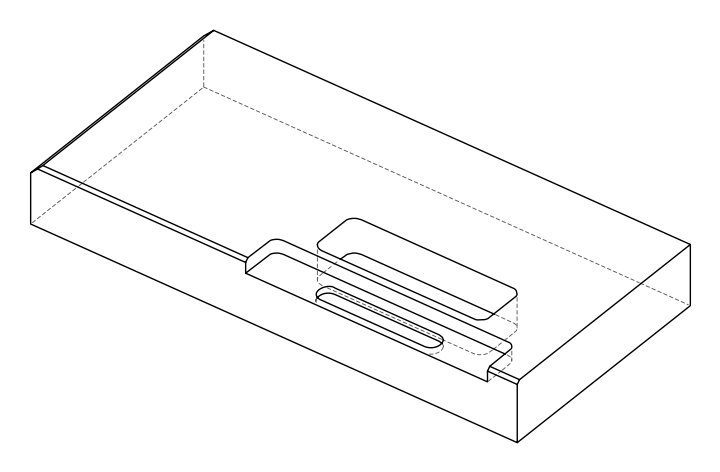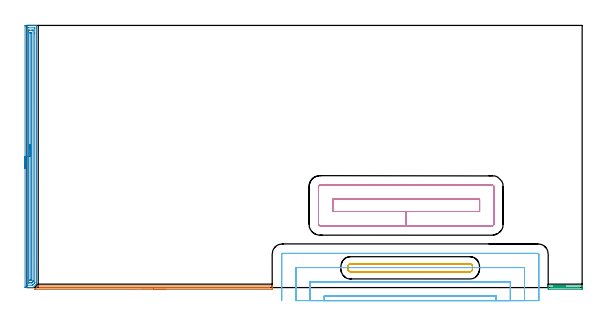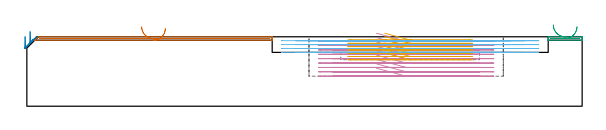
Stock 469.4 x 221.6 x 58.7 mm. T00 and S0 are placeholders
(PLAN: 6 operations, 3 tool changes, 43.7 min)
(1 AREA_MILL | FG_CHAMFER_SURFACE | UGT0205_001 | 3.32 min | 860 mm3)
(2 AREA_MILL_1 | FG_CHAMFER_SURFACE_1 | UGT0205_001 | 7.28 min | 10195 mm3)
(3 AREA_MILL_2 | FG_CHAMFER_SURFACE_2 | UGT0205_001 | 0.59 min | 127 mm3)
(4 MILL_RECTANGULAR_POCKET | POCKET_RECTANGULAR_STRAIGHT | NXT0201_012 | Follow Part, ap 4, ae 75% | 12.56 min | 272576 mm3)
(5 MILL_RECTANGULAR_POCKET_1 | POCKET_RECTANGULAR_STRAIGHT_1 | NXT0201_011 | Follow Part, ap 3, ae 75% | 3.74 min | 41619 mm3)
(6 MILL_SLOT | SLOT_PARTIAL_RECTANGULAR | NXT0201_012 | Follow Part, ap 4, ae 75% | 16.19 min | 84874 mm3)
(TOOL UGT0205_001 | Chamfer Mill 20 x 3 x 45 deg. | D20 FL50 Z2)
(TOOL NXT0201_012 | ENDMILL 16mm [2P460-1600-NA 1630] | D16 FL38 Z6)
(TOOL NXT0201_011 | ENDMILL 12mm [2P460-1200-NA 1630] | D12 FL38 Z6)
(OP 1 AREA_MILL)
G17 G21 G94 G90
T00 M6
G54
G17 G0 G90 X117.05 Y-1.5 S1061 M3
G43 Z68.7 H0
Z65.8
G94 G1 X117.012 Z64.928 F250.
X116.898 Z64.064
X116.709 Z63.212
X116.447 Z62.38
X116.113 Z61.574
X115.71 Z60.8
X115.241 Z60.064
X114.71 Z59.372
X114.121 Z58.729
X113.478 Z58.14
X112.786 Z57.608
X112.05 Z57.14
X111.276 Z56.737
X110.47 Z56.403
X109.638 Z56.141
X108.786 Z55.952
X107.922 Z55.838
X107.05 Z55.8
X6.885
X6.827 Y-1.498 Z55.802
X6.711 Y-1.491 Z55.805
X6.816 Y-1.384 Z55.914
X6.885 Y-1.314 Z55.983
X7.999 Y-0.201 Z57.098
X9.534 Y1.334 Z58.633
X9.596 Y1.393 Z58.692
X10.015 Y1.4 Z58.7
X207.215
X207.39 Y1.397 Z58.688
X207.394 Y1.354 Z58.645
X207.4 Y0.937 Z58.237
Y0.684 Z57.984
Y-0.05 Z57.245
Y-1.306 Z55.991
X207.398 Y-1.491 Z55.805
X206.933 Y-1.5 Z55.8
X107.05
Y-0.086 Z57.214
X11.839
X10.942 Y-0.083 Z57.217
X10.909 Y-0.081 Z57.219
X10.655 Y-0.05 Z57.25
X10.878 Y-0.019 Z57.281
X10.909 Y-0.018 Z57.282
X11.768 Y-0.014 Z57.286
X204.049
X204.946 Y-0.016 Z57.284
X204.98 Y-0.018 Z57.282
X205.323 Y-0.05 Z57.25
X205.012 Y-0.082 Z57.218
X204.98 Y-0.083 Z57.217
X204.121 Y-0.086 Z57.214
X107.05
X106.178 Z57.252
X105.313 Z57.366
X104.462 Z57.555
X103.63 Z57.817
X102.824 Z58.151
X102.05 Z58.554
X101.314 Z59.023
X100.622 Z59.554
X99.979 Z60.143
X99.39 Z60.786
X98.858 Z61.478
X98.39 Z62.214
X97.987 Z62.988
X97.653 Z63.794
X97.391 Z64.626
X97.202 Z65.478
X97.088 Z66.343
X97.05 Z67.214
G0 Z68.7
M5
M2
(OP 2 AREA_MILL_1)
G17 G21 G94 G90
T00 M6
G54
G17 G0 G90 X-1.5 Y100.8 S1061 M3
G43 Z68.7 H0
Z59.1
G94 G1 Y100.838 Z58.228 F250.
Y100.952 Z57.364
Y101.141 Z56.512
Y101.403 Z55.68
Y101.737 Z54.874
Y102.14 Z54.1
Y102.608 Z53.364
Y103.14 Z52.672
Y103.729 Z52.029
Y104.372 Z51.44
Y105.064 Z50.908
Y105.8 Z50.44
Y106.574 Z50.037
Y107.38 Z49.703
Y108.212 Z49.441
Y109.064 Z49.252
Y109.928 Z49.138
Y110.8 Z49.1
X-1.499 Y220.997 Z49.101
X-1.496 Y221.408 Z49.102
X-1.492 Y221.59 Z49.105
X-1.092 Y221.6 Z49.505
X4.178 Z54.773
X5.626 Z56.223
X6.813 Z57.408
X7.431 Z58.031
X7.813 Z58.412
X7.958 Y221.598 Z58.551
X8.098 Y221.59 Z58.688
X8.1 Y221.443 Z58.7
Y3.28
Y2.906 Z58.685
X7.779 Y2.577 Z58.376
X5.209 Y0.008 Z55.806
X5.199 Y0. Z55.796
X5.057 Z55.656
X4.96 Z55.56
X3.918 Z54.517
X3.3 Z53.896
X2.113 Z52.71
X1.543 Z52.138
X0.95 Z51.545
X-1.092 Y0.001 Z49.505
X-1.309 Y0.004 Z49.288
X-1.492 Y0.01 Z49.105
X-1.496 Y0.192 Z49.102
X-1.499 Y0.603 Z49.101
X-1.5 Y110.8 Z49.1
X-0.086 Z50.514
X-0.085 Y219.082 Z50.515
X-0.084 Y219.212 Z50.516
X-0.079 Y219.584 Z50.521
X0.288 Y219.595 Z50.888
X0.665 Y219.598 Z51.265
X1.162 Y219.6 Z51.762
X6.432 Z57.032
X6.611 Y219.598 Z57.211
X6.639 Y219.596 Z57.239
X6.667 Y219.59 Z57.267
X6.679 Y219.585 Z57.279
X6.68 Y219.563 Z57.28
X6.685 Y219.343 Z57.285
X6.686 Y215.118 Z57.286
X6.685 Y4.302 Z57.285
X6.684 Y4.172 Z57.284
X6.68 Y3.982 Z57.28
X6.678 Y3.939 Z57.278
X6.647 Y3.905 Z57.247
X6.589 Y3.842 Z57.189
X6.424 Y3.675 Z57.024
X5.057 Y2.307 Z55.657
X4.786 Y2.047 Z55.386
X4.744 Y2.01 Z55.344
X4.684 Y2.006 Z55.284
X4.558 Y2.002 Z55.158
X0.168 Y2. Z50.768
X-0.011 Y2.002 Z50.589
X-0.039 Y2.004 Z50.561
X-0.067 Y2.01 Z50.533
X-0.079 Y2.015 Z50.521
X-0.08 Y2.036 Z50.52
X-0.085 Y2.257 Z50.515
X-0.086 Y6.514 Z50.514
Y110.8
X1.328 Z51.928
X1.329 Y216.753 Z51.929
X1.331 Y217.428 Z51.931
X1.333 Y217.536 Z51.933
X1.335 Y217.583 Z51.935
X1.382 Y217.591 Z51.982
X1.543 Y217.596 Z52.143
X2.252 Y217.6 Z52.852
X2.422 Z53.022
X4.009 Z54.609
X4.888 Y217.599 Z55.488
X5.057 Y217.596 Z55.657
X5.226 Y217.591 Z55.826
X5.265 Y217.588 Z55.865
X5.267 Y217.558 Z55.867
X5.27 Y217.5 Z55.87
X5.271 Y217.428 Z55.871
Y217.21
Y5.957
X5.27 Y5.74 Z55.87
X5.264 Y5.064 Z55.864
X5.255 Y4.966 Z55.855
X5.206 Y4.913 Z55.806
X5.057 Y4.759 Z55.657
X4.767 Y4.467 Z55.367
X4.472 Y4.172 Z55.072
X4.32 Y4.028 Z54.92
X4.301 Y4.012 Z54.901
X4.263 Y4.008 Z54.863
X4.178 Y4.005 Z54.778
X3.469 Y4. Z54.069
X2.591 Z53.191
X1.712 Y4.001 Z52.312
X1.543 Y4.003 Z52.143
X1.374 Y4.009 Z51.974
X1.335 Y4.012 Z51.935
X1.333 Y4.042 Z51.933
X1.33 Y4.1 Z51.93
X1.329 Y4.172 Z51.929
X1.328 Y4.39 Z51.928
Y110.8
X2.743 Z53.343
Y214.751
X2.744 Y215.316 Z53.344
X2.747 Y215.506 Z53.347
X2.75 Y215.572 Z53.35
X2.756 Y215.591 Z53.356
X2.778 Y215.593 Z53.378
X2.882 Y215.596 Z53.482
X3.3 Y215.6 Z53.9
X3.343 Z53.943
X3.719 Y215.595 Z54.319
X3.813 Y215.591 Z54.413
X3.851 Y215.587 Z54.451
X3.853 Y215.556 Z54.453
X3.855 Y215.474 Z54.455
X3.857 Y215.078 Z54.457
Y214.751
Y6.849
X3.856 Y6.284 Z54.456
X3.853 Y6.094 Z54.453
X3.85 Y6.028 Z54.45
X3.844 Y6.009 Z54.444
X3.822 Y6.007 Z54.422
X3.718 Y6.004 Z54.318
X3.3 Y6. Z53.9
X3.257 Z53.857
X2.881 Y6.005 Z53.481
X2.787 Y6.009 Z53.387
X2.749 Y6.013 Z53.349
X2.747 Y6.044 Z53.347
X2.745 Y6.126 Z53.345
X2.743 Y6.523 Z53.343
Y6.849
Y110.8
Y111.672 Z53.381
Y112.536 Z53.495
Y113.388 Z53.683
Y114.22 Z53.946
Y115.026 Z54.28
Y115.8 Z54.682
Y116.536 Z55.151
Y117.228 Z55.682
Y117.871 Z56.272
Y118.46 Z56.915
Y118.992 Z57.607
Y119.46 Z58.343
Y119.863 Z59.116
Y120.197 Z59.922
Y120.459 Z60.754
Y120.648 Z61.606
Y120.762 Z62.471
Y120.8 Z63.343
G0 Z68.7
M5
M2
(OP 3 AREA_MILL_2)
G17 G21 G94 G90
T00 M6
G54
G17 G0 G90 X445.05 Y1.394 S1061 M3
G43 Z68.7 H0
Z68.694
G94 G1 X445.088 Z67.823 F250.
X445.202 Z66.958
X445.391 Z66.106
X445.653 Z65.274
X445.987 Z64.468
X446.39 Z63.694
X446.858 Z62.958
X447.39 Z62.266
X447.979 Z61.623
X448.622 Z61.034
X449.314 Z60.503
X450.05 Z60.034
X450.824 Z59.631
X451.63 Z59.297
X452.462 Z59.035
X453.314 Z58.846
X454.178 Z58.732
X455.05 Z58.694
X469.303 Y1.395 Z58.693
X469.323 Z58.692
X469.396 Y1.374 Z58.666
X469.4 Y1.373 Z58.664
Y1.099 Z58.398
Y-0.467 Z56.832
Y-0.942 Z56.354
Y-1.179 Z56.118
X469.398 Y-1.491 Z55.806
X469.281 Y-1.495 Z55.805
X469.002 Y-1.5 Z55.8
X441.263
X441.097 Y-1.499 Z55.801
X440.819 Y-1.495 Z55.805
X440.702 Y-1.491 Z55.806
X440.7 Y-1.179 Z56.118
Y-0.942 Z56.354
Y-0.467 Z56.832
Y0.361 Z57.66
Y0.836 Z58.135
Y1.099 Z58.397
Y1.37 Z58.661
X440.71 Y1.379 Z58.671
X440.781 Y1.393 Z58.69
X440.794 Y1.395 Z58.693
X440.817 Y1.394 Z58.694
X455.05
Y-0.02 Z57.28
X466.135
X467.026 Y-0.021 Z57.279
X467.058 Y-0.023 Z57.277
X467.333 Y-0.053 Z57.247
X467.088 Y-0.083 Z57.217
X467.058 Y-0.084 Z57.216
X466.201 Y-0.086 Z57.214
X443.965
X443.074 Y-0.085 Z57.215
X443.042 Y-0.083 Z57.217
X442.767 Y-0.053 Z57.247
X443.012 Y-0.023 Z57.277
X443.042 Y-0.022 Z57.278
X443.899 Y-0.02 Z57.28
X455.05
X455.922 Z57.318
X456.786 Z57.432
X457.638 Z57.621
X458.47 Z57.883
X459.276 Z58.217
X460.05 Z58.62
X460.786 Z59.088
X461.478 Z59.619
X462.121 Z60.209
X462.71 Z60.852
X463.242 Z61.544
X463.71 Z62.28
X464.113 Z63.054
X464.447 Z63.86
X464.709 Z64.692
X464.898 Z65.543
X465.012 Z66.408
X465.05 Z67.28
G0 Z68.7
M5
M2
(OP 4 MILL_RECTANGULAR_POCKET)
G17 G21 G94 G90
T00 M6
G54
G17 G0 G90 X295.595 Y64.3 S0 M3
G43 Z68.7 H1
Z61.7
G94 G1 X320.6 Z55. F250.
X382.7 F500.
Y74.6
X258.5
Y64.3
X320.6
Y52.3
X393.3
G3 X394.7 Y53.7 R1.4
G1 Y85.2
G3 X393.3 Y86.6 R1.4
G1 X247.9
G3 X246.5 Y85.2 R1.4
G1 Y53.7
G3 X247.9 Y52.3 R1.4
G1 X320.6
X321.6
G0 X295.595 Y64.3 Z58.
G1 X320.6 Z51.3 F250.
X382.7 F500.
Y74.6
X258.5
Y64.3
X320.6
Y52.3
X393.3
G3 X394.7 Y53.7 R1.4
G1 Y85.2
G3 X393.3 Y86.6 R1.4
G1 X247.9
G3 X246.5 Y85.2 R1.4
G1 Y53.7
G3 X247.9 Y52.3 R1.4
G1 X320.6
X321.6
G0 X295.595 Y64.3 Z54.3
G1 X320.6 Z47.6 F250.
X382.7 F500.
Y74.6
X258.5
Y64.3
X320.6
Y52.3
X393.3
G3 X394.7 Y53.7 R1.4
G1 Y85.2
G3 X393.3 Y86.6 R1.4
G1 X247.9
G3 X246.5 Y85.2 R1.4
G1 Y53.7
G3 X247.9 Y52.3 R1.4
G1 X320.6
X321.6
G0 X295.595 Y64.3 Z50.6
G1 X320.6 Z43.9 F250.
X382.7 F500.
Y74.6
X258.5
Y64.3
X320.6
Y52.3
X393.3
G3 X394.7 Y53.7 R1.4
G1 Y85.2
G3 X393.3 Y86.6 R1.4
G1 X247.9
G3 X246.5 Y85.2 R1.4
G1 Y53.7
G3 X247.9 Y52.3 R1.4
G1 X320.6
X321.6
G0 X295.595 Y64.3 Z46.9
G1 X320.6 Z40.2 F250.
X382.7 F500.
Y74.6
X258.5
Y64.3
X320.6
Y52.3
X393.3
G3 X394.7 Y53.7 R1.4
G1 Y85.2
G3 X393.3 Y86.6 R1.4
G1 X247.9
G3 X246.5 Y85.2 R1.4
G1 Y53.7
G3 X247.9 Y52.3 R1.4
G1 X320.6
X321.6
G0 X295.595 Y64.3 Z43.2
G1 X320.6 Z36.5 F250.
X382.7 F500.
Y74.6
X258.5
Y64.3
X320.6
Y52.3
X393.3
G3 X394.7 Y53.7 R1.4
G1 Y85.2
G3 X393.3 Y86.6 R1.4
G1 X247.9
G3 X246.5 Y85.2 R1.4
G1 Y53.7
G3 X247.9 Y52.3 R1.4
G1 X320.6
X321.6
G0 X295.595 Y64.3 Z39.5
G1 X320.6 Z32.8 F250.
X382.7 F500.
Y74.6
X258.5
Y64.3
X320.6
Y52.3
X393.3
G3 X394.7 Y53.7 R1.4
G1 Y85.2
G3 X393.3 Y86.6 R1.4
G1 X247.9
G3 X246.5 Y85.2 R1.4
G1 Y53.7
G3 X247.9 Y52.3 R1.4
G1 X320.6
X321.6
G0 X295.595 Y64.3 Z35.8
G1 X320.6 Z29.1 F250.
X382.7 F500.
Y74.6
X258.5
Y64.3
X320.6
Y52.3
X393.3
G3 X394.7 Y53.7 R1.4
G1 Y85.2
G3 X393.3 Y86.6 R1.4
G1 X247.9
G3 X246.5 Y85.2 R1.4
G1 Y53.7
G3 X247.9 Y52.3 R1.4
G1 X320.6
X321.6
G0 X295.595 Y64.3 Z32.1
G1 X320.6 Z25.4 F250.
X382.7 F500.
Y74.6
X258.5
Y64.3
X320.6
Y52.3
X393.3
G3 X394.7 Y53.7 R1.4
G1 Y85.2
G3 X393.3 Y86.6 R1.4
G1 X247.9
G3 X246.5 Y85.2 R1.4
G1 Y53.7
G3 X247.9 Y52.3 R1.4
G1 X320.6
X321.6
G0 Z68.7
M5
M2
(OP 5 MILL_RECTANGULAR_POCKET_1)
G17 G21 G94 G90
T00 M6
G54
G17 G0 G90 X302.511 Y13.3 S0 M3
G43 Z68.7 H1
Z61.7
G94 G1 X324.05 Z55.928 F250.
X374.3 F500.
G3 X376.7 Y15.7 R2.4
G1 Y17.7
G3 X374.3 Y20.1 R2.4
G1 X273.8
G3 X271.4 Y17.7 R2.4
G1 Y15.7
G3 X273.8 Y13.3 R2.4
G1 X324.05
X325.05
G0 X302.511 Z58.928
G1 X324.05 Z53.157 F250.
X374.3 F500.
G3 X376.7 Y15.7 R2.4
G1 Y17.7
G3 X374.3 Y20.1 R2.4
G1 X273.8
G3 X271.4 Y17.7 R2.4
G1 Y15.7
G3 X273.8 Y13.3 R2.4
G1 X324.05
X325.05
G0 X302.511 Z56.157
G1 X324.05 Z50.386 F250.
X374.3 F500.
G3 X376.7 Y15.7 R2.4
G1 Y17.7
G3 X374.3 Y20.1 R2.4
G1 X273.8
G3 X271.4 Y17.7 R2.4
G1 Y15.7
G3 X273.8 Y13.3 R2.4
G1 X324.05
X325.05
G0 X302.511 Z53.386
G1 X324.05 Z47.614 F250.
X374.3 F500.
G3 X376.7 Y15.7 R2.4
G1 Y17.7
G3 X374.3 Y20.1 R2.4
G1 X273.8
G3 X271.4 Y17.7 R2.4
G1 Y15.7
G3 X273.8 Y13.3 R2.4
G1 X324.05
X325.05
G0 X302.511 Z50.614
G1 X324.05 Z44.843 F250.
X374.3 F500.
G3 X376.7 Y15.7 R2.4
G1 Y17.7
G3 X374.3 Y20.1 R2.4
G1 X273.8
G3 X271.4 Y17.7 R2.4
G1 Y15.7
G3 X273.8 Y13.3 R2.4
G1 X324.05
X325.05
G0 X302.511 Z47.843
G1 X324.05 Z42.071 F250.
X374.3 F500.
G3 X376.7 Y15.7 R2.4
G1 Y17.7
G3 X374.3 Y20.1 R2.4
G1 X273.8
G3 X271.4 Y17.7 R2.4
G1 Y15.7
G3 X273.8 Y13.3 R2.4
G1 X324.05
X325.05
G0 X302.511 Z45.071
G1 X324.05 Z39.3 F250.
X374.3 F500.
G3 X376.7 Y15.7 R2.4
G1 Y17.7
G3 X374.3 Y20.1 R2.4
G1 X273.8
G3 X271.4 Y17.7 R2.4
G1 Y15.7
G3 X273.8 Y13.3 R2.4
G1 X324.05
X325.05
G0 Z68.7
M5
M2
(OP 6 MILL_SLOT)
G17 G21 G94 G90
T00 M6
G54
G17 G0 G90 X396.7 Y-11. S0 M3
G43 Z68.7 H1
Z55.4
G94 G1 Y-8. F250.
Y-7.1 F500.
X251.4
Y-8.
Y-11. F250.
X408.7
Y-8.
Y4.9 F500.
X239.4
Y-8.
Y-11. F250.
X420.7
Y-8.
Y16.9 F500.
X227.4
Y-8.
Y-11. F250.
X432.7
Y-8.
Y28.2 F500.
G3 X432. Y28.9 R0.7
G1 X216.1
G3 X215.4 Y28.2 R0.7
G1 Y-8.
Y-11. F250.
G0 X396.7 Z52.1
G1 Y-8.
Y-7.1 F500.
X251.4
Y-8.
Y-11. F250.
X408.7
Y-8.
Y4.9 F500.
X239.4
Y-8.
Y-11. F250.
X420.7
Y-8.
Y16.9 F500.
X374.701
X371.701 F250.
X276.399 F500.
X273.399 F250.
X227.4 F500.
Y-8.
Y-11. F250.
X432.7
Y-8.
Y28.2 F500.
G3 X432. Y28.9 R0.7
G1 X216.1
G3 X215.4 Y28.2 R0.7
G1 Y-8.
Y-11. F250.
G0 X396.7 Z48.8
G1 Y-8.
Y-7.1 F500.
X251.4
Y-8.
Y-11. F250.
X408.7
Y-8.
Y4.9 F500.
X239.4
Y-8.
Y-11. F250.
X420.7
Y-8.
Y16.9 F500.
X374.701
X371.701 F250.
X276.399 F500.
X273.399 F250.
X227.4 F500.
Y-8.
Y-11. F250.
X432.7
Y-8.
Y28.2 F500.
G3 X432. Y28.9 R0.7
G1 X216.1
G3 X215.4 Y28.2 R0.7
G1 Y-8.
Y-11. F250.
G0 X396.7 Z45.5
G1 Y-8.
Y-7.1 F500.
X251.4
Y-8.
Y-11. F250.
X408.7
Y-8.
Y4.9 F500.
X239.4
Y-8.
Y-11. F250.
X420.7
Y-8.
Y16.9 F500.
X374.701
X371.701 F250.
X276.399 F500.
X273.399 F250.
X227.4 F500.
Y-8.
Y-11. F250.
X432.7
Y-8.
Y28.2 F500.
G3 X432. Y28.9 R0.7
G1 X216.1
G3 X215.4 Y28.2 R0.7
G1 Y-8.
Y-11. F250.
G0 Z68.7
M5
M2
